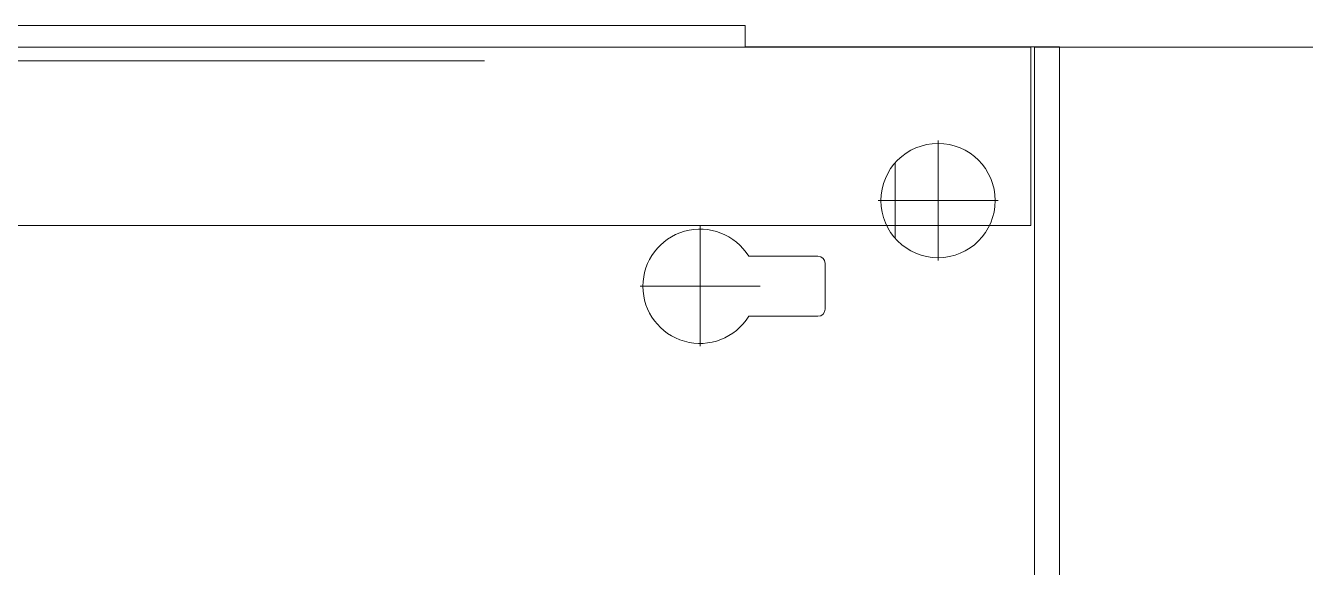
# Model space of a CAD drawing. Header units: millimetres. Extents: x 4134 to 7422, y 1400 to 3585.
# Drawn here: x 4845.3 to 5024.4, y 3332.9 to 3408.8 of the extents above; entities that cross this region are included whole.
import ezdxf

# ---------------------------------------------------------------- set-up
doc = ezdxf.new("R2010")
doc.units = ezdxf.units.MM
doc.layers.add('! NO PLOT !', color=7, linetype='Continuous', true_color=0xff75dd, plot=False)
doc.layers.add('000-PI-Oprema', color=30, linetype='Continuous', lineweight=5)
doc.layers.add('000-PI-ORMAR', color=2, linetype='Continuous')
doc.layers.add('002-PI-Kabelska kanalica', color=150, linetype='Continuous')

# ---------------------------------------------------------------- blocks, each defined once
blk = doc.blocks.new('2000x800_montazna ploca')
at = {"layer": '! NO PLOT !', "color": 0, "linetype": 'ByBlock', "lineweight": 0}
for p, q in [((-3651.67, 1616.29), (-3651.67, 1633.09)), ((-3657.67, 1629.98), (-3657.67, 1619.4)), ((-3660.07, 1624.69), (-3643.27, 1624.69)), ((-3684.97, 1604.29), (-3684.97, 1621.09)), ((-3668.47, 1616.89), (-3678.16, 1616.89)), ((-3667.47, 1609.49), (-3667.47, 1615.89)), ((-3693.37, 1612.69), (-3676.57, 1612.69)), ((-3678.16, 1608.49), (-3668.47, 1608.49))]:
    blk.add_line(p, q, dxfattribs=at)
blk.add_circle((-3651.67, 1624.69), 8, dxfattribs=at)
for centre, radius, start, end in [((-3684.97, 1612.69), 8, 31.6682, 328.3318), ((-3668.47, 1615.89), 1, 0, 90), ((-3668.47, 1609.49), 1, 270, 0)]:
    blk.add_arc(centre, radius, start, end, dxfattribs=at)
at = {"layer": '000-PI-ORMAR', "color": 0, "linetype": 'ByBlock', "lineweight": 0}
for p, q in [((-3678.67, 1649.19), (-4289.67, 1649.19)), ((-3678.67, 1646.19), (-3678.67, 1649.19)), ((-3678.67, 1646.19), (-3634.67, 1646.19)), ((-3634.67, 1646.19), (-3634.67, -243.81))]:
    blk.add_line(p, q, dxfattribs=at)
blk = doc.blocks.new('*U213')
at = {"layer": '002-PI-Kabelska kanalica', "color": 0, "linetype": 'ByBlock', "lineweight": 0}
for q in [(-20, 1670), (80, -100)]:
    blk.add_line((-20, -100), q, dxfattribs=at)
blk = doc.blocks.new('*U193')
at = {"layer": '002-PI-Kabelska kanalica', "color": 0, "linetype": 'ByBlock', "lineweight": 0}
for p, q in [((-20, 515), (5, 515)), ((-20, -100), (-20, 515)), ((5, -100), (5, 515))]:
    blk.add_line(p, q, dxfattribs=at)
blk = doc.blocks.new('LL49 W 100-230V')
at = {"layer": '000-PI-Oprema', "color": 0, "linetype": 'ByBlock', "lineweight": 0, "ltscale": 0.25}
blk.add_line((46014.66, 36815.38), (45476.66, 36815.38), dxfattribs=at)

msp = doc.modelspace()

# ---------------------------------------------------------------- block references
at = {"layer": '000-PI-Oprema', "color": 0, "linetype": 'ByBlock', "lineweight": 0}
msp.add_blockref('LL49 W 100-230V', (-41105.199, -33411.553), dxfattribs=at)
at = {"layer": '000-PI-ORMAR', "color": 0, "linetype": 'ByBlock', "lineweight": 0}
msp.add_blockref('2000x800_montazna ploca', (8624.617, 1759.591), dxfattribs=at)
at = {"layer": '002-PI-Kabelska kanalica', "color": 0, "linetype": 'ByBlock', "lineweight": 0, "rotation": 270}
msp.add_blockref('*U193', (4470.948, 3385.778), dxfattribs=at)
at = {"layer": '002-PI-Kabelska kanalica', "color": 0, "linetype": 'ByBlock', "lineweight": 0, "xscale": -1, "rotation": 180}
msp.add_blockref('*U213', (5006.448, 3305.778), dxfattribs=at)

doc.saveas('drawing.dxf')
